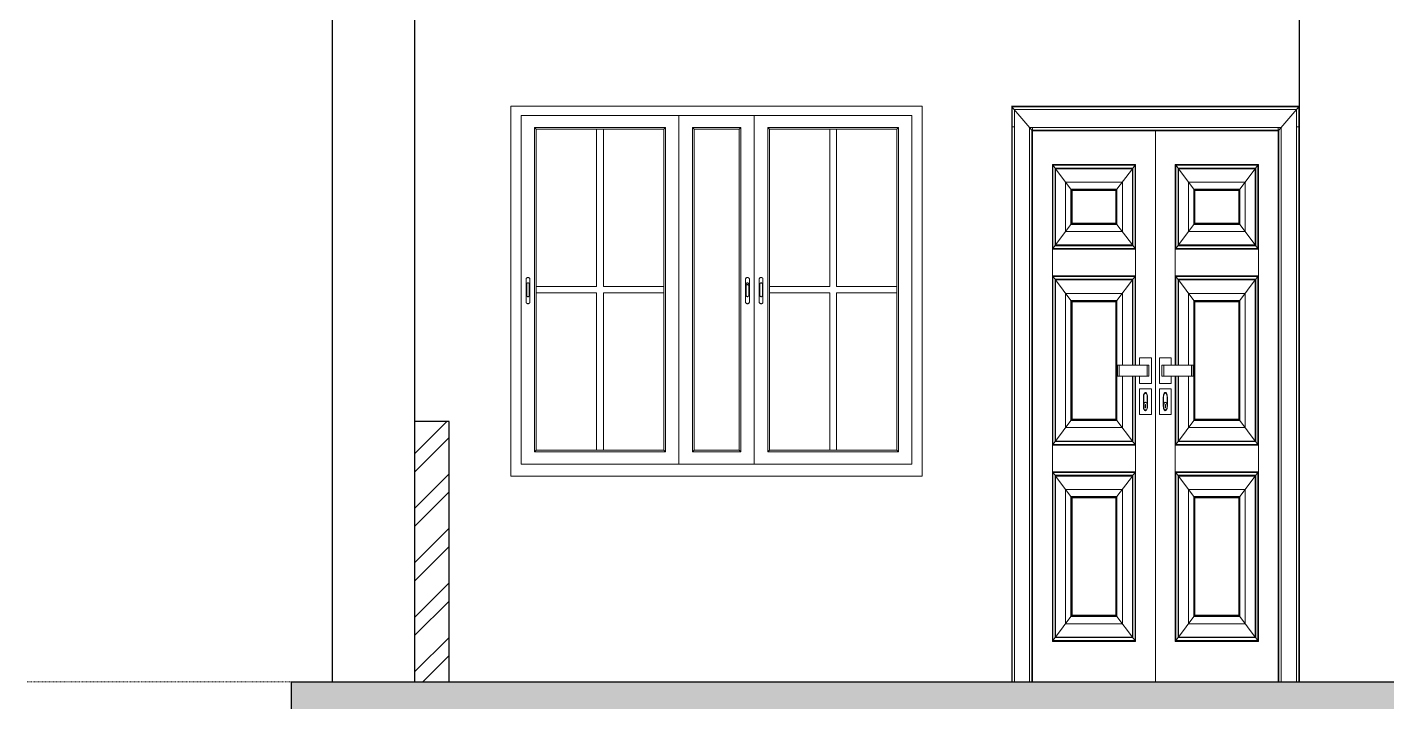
# Model space of a CAD drawing. Header units: inches. Extents: x -10117506 to -5032697, y -6529230 to -3254494.
# Drawn here: x -5063860.7 to -5063662.4, y -3264771.8 to -3264673.4 of the extents above; entities that cross this region are included whole.
import ezdxf

# ---------------------------------------------------------------- set-up
doc = ezdxf.new("R2010")
doc.units = ezdxf.units.IN
doc.header["$LTSCALE"] = 2
doc.header["$MEASUREMENT"] = 0
doc.linetypes.add('ACAD_ISO02W100', pattern=[15, 12, -3])
doc.linetypes.add('CENTER', pattern=[2, 1.25, -0.25, 0.25, -0.25])
doc.layers.get('0').update_dxf_attribs({"linetype": 'CONTINUOUS'})
for name, color, linetype, lineweight in [('Annotate-Bold.w', 187, 'CONTINUOUS', 18), ('Door-Window', 47, 'CONTINUOUS', 15), ('F-FURNITURE', 30, 'CONTINUOUS', 13), ('HATCH', 60, 'ACAD_ISO02W100', 13), ('window', 4, 'CONTINUOUS', 13)]:
    doc.layers.add(name, color=color, linetype=linetype, lineweight=lineweight)

msp = doc.modelspace()

# ---------------------------------------------------------------- hatches: boundary and pattern name
at = {"layer": 'Door-Window', "linetype": 'ByBlock'}
h = msp.add_hatch(dxfattribs=at)
h.set_pattern_fill('AR-CONC', color=256)
h.set_pattern_definition([(50, (12864.6975, -5478.8364), (7.172601826, -0.62752135), [0.75, -8.25]), (355, (12864.6975, -5478.8364), (-1.387513336, 7.521921337), [0.6, -6.6]), (100.45144446, (12865.295, -5478.889), (5.785088467, 6.89439991), [0.63740192, -7.01142112]), (46.1842, (12864.6975, -5476.836), (10.672413307, -1.655192808), [1.125, -12.375]), (96.63563549, (12865.587, -5476.974), (9.346619457, 9.741186008), [0.95610342, -10.5171376]), (351.184164, (12864.698, -5476.836), (9.34661945, 9.741186003), [0.9, -9.90000001]), (21, (12865.6975, -5477.3364), (5.969070521, -4.0261889067), [0.75, -8.25]), (326, (12865.6975, -5477.3364), (2.433153319, 7.2515004505), [0.6, -6.6]), (71.45144474, (12866.195, -5477.672), (8.402223767, 3.225311528), [0.6374019, -7.01142112]), (37.5, (12864.6975, -5478.8364), (0.1215985532, 3.3289385383), [0, -6.52, 0, -6.7, 0, -6.625]), (7.5, (12864.6975, -5478.8364), (2.6306953744, 3.9441171188), [0, -3.82, 0, -6.37, 0, -2.525]), (327.5, (12862.4675, -5478.8364), (5.3382243617, -0.2255487173), [0, -2.5, 0, -7.8, 0, -10.35]), (317.5, (12861.4675, -5478.8364), (5.8318616934, 1.0010498233), [0, -3.25, 0, -5.18, 0, -7.35])])
h.paths.add_polyline_path([(-5063804.11, -3264773.93), (-5063804.11, -3264782.93), (-5063795.11, -3264782.93), (-5063795.11, -3264773.93), (-5063675.11, -3264773.93), (-5063672.61, -3264773.93), (-5063672.61, -3264782.93), (-5063663.61, -3264782.93), (-5063663.61, -3264773.93), (-5063638.57, -3264773.93), (-5063558.57, -3264717.93), (-5063515.08, -3264717.93), (-5063515.08, -3264712.93), (-5063570.14, -3264712.93), (-5063570.14, -3264719.93), (-5063580.14, -3264719.93), (-5063580.14, -3264726.93), (-5063590.14, -3264726.93), (-5063590.14, -3264733.93), (-5063600.14, -3264733.93), (-5063600.14, -3264740.93), (-5063610.14, -3264740.93), (-5063610.14, -3264747.93), (-5063620.14, -3264747.93), (-5063620.14, -3264754.93), (-5063630.14, -3264754.93), (-5063630.14, -3264761.93), (-5063640.14, -3264761.93), (-5063640.14, -3264768.93), (-5063675.11, -3264768.93), (-5063822.11, -3264768.93), (-5063822.11, -3264773.93)])
at = {"layer": 'HATCH', "ltscale": 0.01}
h = msp.add_hatch(dxfattribs=at)
h.set_pattern_fill('ANSI32', color=256, scale=15, style=0)
h.set_pattern_definition([(45, (12864.6975, -5478.8364), (-3.977475644, 3.977475644), []), (45, (12867.349, -5478.8364), (-3.977475644, 3.977475644), [])])
h.paths.add_polyline_path([(-5063799.11, -3264730.93), (-5063804.11, -3264730.93), (-5063804.11, -3264768.93), (-5063799.11, -3264768.93)])

# ---------------------------------------------------------------- linework, layer by layer
at = {"ltscale": 0.5}
for p, q in [((-5063816.11, -3264768.93), (-5063816.11, -3264661.93)), ((-5063804.11, -3264768.93), (-5063804.11, -3264661.93)), ((-5063675.11, -3264768.93), (-5063675.11, -3264661.93)), ((-5063799.11, -3264730.93), (-5063804.11, -3264730.93)), ((-5063799.11, -3264768.93), (-5063799.11, -3264730.93)), ((-5063822.11, -3264768.93), (-5063675.11, -3264768.93)), ((-5063822.11, -3264773.93), (-5063822.11, -3264768.93)), ((-5063675.11, -3264768.93), (-5063640.14, -3264768.93))]:
    msp.add_line(p, q, dxfattribs=at)
at = {"layer": 'Annotate-Bold.w', "linetype": 'CENTER', "ltscale": 0.01}
msp.add_line((-5063860.65, -3264768.93), (-5063471.89, -3264768.93), dxfattribs=at)
at = {"layer": 'F-FURNITURE'}
for p, q in [((-5063717.11, -3264684.93), (-5063675.11, -3264684.93)), ((-5063717.04, -3264768.93), (-5063717.04, -3264685.01)), ((-5063717.04, -3264685.01), (-5063675.17, -3264685.01)), ((-5063717.04, -3264685.01), (-5063714.11, -3264688.43)), ((-5063717.02, -3264685.03), (-5063675.19, -3264685.03)), ((-5063717.02, -3264687.93), (-5063717.02, -3264685.03)), ((-5063716.68, -3264768.93), (-5063716.68, -3264685.43)), ((-5063716.68, -3264685.43), (-5063675.54, -3264685.43)), ((-5063675.17, -3264685.01), (-5063678.11, -3264688.43)), ((-5063675.54, -3264685.43), (-5063675.54, -3264768.93)), ((-5063675.19, -3264685.03), (-5063675.19, -3264768.93)), ((-5063675.17, -3264685.01), (-5063675.17, -3264768.93)), ((-5063717.02, -3264687.93), (-5063716.97, -3264687.93)), ((-5063717.02, -3264768.93), (-5063717.02, -3264687.93)), ((-5063716.93, -3264687.93), (-5063716.88, -3264687.93)), ((-5063716.83, -3264687.93), (-5063716.73, -3264687.93)), ((-5063714.45, -3264768.93), (-5063714.45, -3264688.03)), ((-5063714.45, -3264688.03), (-5063677.77, -3264688.03)), ((-5063714.11, -3264768.93), (-5063714.11, -3264688.43)), ((-5063714.11, -3264688.43), (-5063678.11, -3264688.43)), ((-5063714.02, -3264688.03), (-5063714.02, -3264688.08)), ((-5063714.02, -3264688.14), (-5063714.02, -3264688.19)), ((-5063714.02, -3264688.23), (-5063714.02, -3264688.32)), ((-5063714.02, -3264688.35), (-5063714.02, -3264688.43)), ((-5063714.02, -3264768.93), (-5063714.02, -3264688.53)), ((-5063714.02, -3264688.53), (-5063678.19, -3264688.53)), ((-5063696.11, -3264768.93), (-5063696.11, -3264688.53)), ((-5063678.19, -3264688.03), (-5063678.19, -3264688.08)), ((-5063678.19, -3264688.14), (-5063678.19, -3264688.19)), ((-5063678.19, -3264688.23), (-5063678.19, -3264688.32)), ((-5063678.19, -3264688.35), (-5063678.19, -3264688.43)), ((-5063678.19, -3264688.53), (-5063678.19, -3264768.93)), ((-5063678.11, -3264688.43), (-5063678.11, -3264768.93)), ((-5063677.77, -3264688.03), (-5063677.77, -3264768.93)), ((-5063675.54, -3264687.93), (-5063675.44, -3264687.93)), ((-5063675.39, -3264687.93), (-5063675.34, -3264687.93)), ((-5063675.29, -3264687.93), (-5063675.22, -3264687.93)), ((-5063711.13, -3264734.4), (-5063711.13, -3264693.43)), ((-5063699, -3264693.43), (-5063711.13, -3264693.43)), ((-5063711.05, -3264705.69), (-5063711.05, -3264693.53)), ((-5063711.05, -3264693.53), (-5063699.08, -3264693.53)), ((-5063711.05, -3264693.53), (-5063710.72, -3264693.97)), ((-5063699.41, -3264693.97), (-5063699.08, -3264693.53)), ((-5063699.08, -3264693.53), (-5063699.08, -3264705.69)), ((-5063699, -3264693.43), (-5063699, -3264722.71)), ((-5063693.21, -3264722.71), (-5063693.21, -3264693.43)), ((-5063681.09, -3264693.43), (-5063693.21, -3264693.43)), ((-5063693.14, -3264705.69), (-5063693.14, -3264693.53)), ((-5063693.14, -3264693.53), (-5063681.17, -3264693.53)), ((-5063693.14, -3264693.53), (-5063692.8, -3264693.97)), ((-5063681.5, -3264693.97), (-5063681.17, -3264693.53)), ((-5063681.17, -3264693.53), (-5063681.17, -3264705.69)), ((-5063681.09, -3264693.43), (-5063681.09, -3264734.4)), ((-5063710.72, -3264705.25), (-5063710.72, -3264693.97)), ((-5063710.72, -3264693.97), (-5063699.41, -3264693.97)), ((-5063710.66, -3264705.18), (-5063710.66, -3264694.05)), ((-5063710.66, -3264694.05), (-5063699.47, -3264694.05)), ((-5063708.42, -3264697.04), (-5063710.66, -3264694.05)), ((-5063699.47, -3264694.05), (-5063701.71, -3264697.04)), ((-5063699.47, -3264694.05), (-5063699.47, -3264705.18)), ((-5063699.41, -3264693.97), (-5063699.41, -3264705.25)), ((-5063699.39, -3264693.94), (-5063699.39, -3264705.28)), ((-5063692.8, -3264705.25), (-5063692.8, -3264693.97)), ((-5063692.8, -3264693.97), (-5063681.5, -3264693.97)), ((-5063692.75, -3264705.18), (-5063692.75, -3264694.05)), ((-5063692.75, -3264694.05), (-5063681.55, -3264694.05)), ((-5063690.51, -3264697.04), (-5063692.75, -3264694.05)), ((-5063681.55, -3264694.05), (-5063683.79, -3264697.04)), ((-5063681.55, -3264694.05), (-5063681.55, -3264705.18)), ((-5063681.5, -3264693.97), (-5063681.5, -3264705.25)), ((-5063681.48, -3264693.94), (-5063681.48, -3264705.28)), ((-5063700.93, -3264696.01), (-5063709.2, -3264696.01)), ((-5063709.2, -3264696.01), (-5063709.2, -3264703.22)), ((-5063701.71, -3264697.04), (-5063708.42, -3264697.04)), ((-5063708.42, -3264697.04), (-5063708.42, -3264702.19)), ((-5063708.35, -3264697.14), (-5063708.35, -3264702.09)), ((-5063701.78, -3264697.14), (-5063708.35, -3264697.14)), ((-5063708.27, -3264697.24), (-5063708.27, -3264701.98)), ((-5063701.86, -3264697.24), (-5063708.27, -3264697.24)), ((-5063701.86, -3264701.98), (-5063701.86, -3264697.24)), ((-5063701.78, -3264702.09), (-5063701.78, -3264697.14)), ((-5063701.71, -3264702.19), (-5063701.71, -3264697.04)), ((-5063700.93, -3264703.22), (-5063700.93, -3264696.01)), ((-5063683.02, -3264696.01), (-5063691.28, -3264696.01)), ((-5063691.28, -3264696.01), (-5063691.28, -3264703.22)), ((-5063683.79, -3264697.04), (-5063690.51, -3264697.04)), ((-5063690.51, -3264697.04), (-5063690.51, -3264702.19)), ((-5063690.43, -3264697.14), (-5063690.43, -3264702.09)), ((-5063683.87, -3264697.14), (-5063690.43, -3264697.14)), ((-5063690.36, -3264697.24), (-5063690.36, -3264701.98)), ((-5063683.95, -3264697.24), (-5063690.36, -3264697.24)), ((-5063683.95, -3264701.98), (-5063683.95, -3264697.24)), ((-5063683.87, -3264702.09), (-5063683.87, -3264697.14)), ((-5063683.79, -3264702.19), (-5063683.79, -3264697.04)), ((-5063683.02, -3264703.22), (-5063683.02, -3264696.01)), ((-5063710.66, -3264705.18), (-5063708.42, -3264702.19)), ((-5063709.2, -3264703.22), (-5063700.93, -3264703.22)), ((-5063708.42, -3264702.19), (-5063701.71, -3264702.19)), ((-5063708.35, -3264702.09), (-5063701.78, -3264702.09)), ((-5063708.27, -3264701.98), (-5063701.86, -3264701.98)), ((-5063701.71, -3264702.19), (-5063699.47, -3264705.18)), ((-5063692.75, -3264705.18), (-5063690.51, -3264702.19)), ((-5063691.28, -3264703.22), (-5063683.02, -3264703.22)), ((-5063690.51, -3264702.19), (-5063683.79, -3264702.19)), ((-5063690.43, -3264702.09), (-5063683.87, -3264702.09)), ((-5063690.36, -3264701.98), (-5063683.95, -3264701.98)), ((-5063683.79, -3264702.19), (-5063681.55, -3264705.18)), ((-5063711.05, -3264705.69), (-5063710.72, -3264705.25)), ((-5063699.08, -3264705.69), (-5063711.05, -3264705.69)), ((-5063699.39, -3264705.28), (-5063710.74, -3264705.28)), ((-5063699.41, -3264705.25), (-5063710.72, -3264705.25)), ((-5063699.47, -3264705.18), (-5063710.66, -3264705.18)), ((-5063699.08, -3264705.69), (-5063699.41, -3264705.25)), ((-5063693.14, -3264705.69), (-5063692.8, -3264705.25)), ((-5063681.17, -3264705.69), (-5063693.14, -3264705.69)), ((-5063681.48, -3264705.28), (-5063692.83, -3264705.28)), ((-5063681.5, -3264705.25), (-5063692.8, -3264705.25)), ((-5063681.55, -3264705.18), (-5063692.75, -3264705.18)), ((-5063681.17, -3264705.69), (-5063681.5, -3264705.25)), ((-5063699, -3264705.8), (-5063711.13, -3264705.8)), ((-5063681.09, -3264705.8), (-5063693.21, -3264705.8)), ((-5063699, -3264709.66), (-5063711.13, -3264709.66)), ((-5063681.09, -3264709.66), (-5063693.21, -3264709.66)), ((-5063711.05, -3264734.3), (-5063711.05, -3264709.77)), ((-5063711.05, -3264709.77), (-5063699.08, -3264709.77)), ((-5063711.05, -3264709.77), (-5063710.74, -3264710.18)), ((-5063710.74, -3264710.18), (-5063699.39, -3264710.18)), ((-5063710.74, -3264710.18), (-5063710.72, -3264710.2)), ((-5063710.72, -3264733.86), (-5063710.72, -3264710.2)), ((-5063710.72, -3264710.2), (-5063699.41, -3264710.2)), ((-5063708.42, -3264713.27), (-5063710.66, -3264710.28)), ((-5063710.66, -3264733.78), (-5063710.66, -3264710.28)), ((-5063710.66, -3264710.28), (-5063699.47, -3264710.28)), ((-5063699.47, -3264710.28), (-5063701.71, -3264713.27)), ((-5063699.47, -3264710.28), (-5063699.47, -3264722.71)), ((-5063699.39, -3264710.18), (-5063699.41, -3264710.2)), ((-5063699.41, -3264710.2), (-5063699.41, -3264722.71)), ((-5063699.08, -3264709.77), (-5063699.39, -3264710.18)), ((-5063699.39, -3264710.18), (-5063699.39, -3264722.71)), ((-5063699.08, -3264709.77), (-5063699.08, -3264722.71)), ((-5063693.14, -3264722.71), (-5063693.14, -3264709.77)), ((-5063693.14, -3264709.77), (-5063681.17, -3264709.77)), ((-5063693.14, -3264709.77), (-5063692.83, -3264710.18)), ((-5063692.83, -3264710.18), (-5063681.48, -3264710.18)), ((-5063692.83, -3264710.18), (-5063692.81, -3264710.2)), ((-5063692.81, -3264722.71), (-5063692.81, -3264710.2)), ((-5063692.81, -3264710.2), (-5063681.49, -3264710.2)), ((-5063690.51, -3264713.27), (-5063692.75, -3264710.28)), ((-5063692.75, -3264722.71), (-5063692.75, -3264710.28)), ((-5063692.75, -3264710.28), (-5063681.55, -3264710.28)), ((-5063681.55, -3264710.28), (-5063683.79, -3264713.27)), ((-5063681.55, -3264710.28), (-5063681.55, -3264733.78)), ((-5063681.48, -3264710.18), (-5063681.49, -3264710.2)), ((-5063681.49, -3264710.2), (-5063681.49, -3264733.86)), ((-5063681.17, -3264709.77), (-5063681.48, -3264710.18)), ((-5063681.48, -3264710.18), (-5063681.48, -3264733.89)), ((-5063681.17, -3264709.77), (-5063681.17, -3264734.3)), ((-5063709.2, -3264712.24), (-5063700.93, -3264712.24)), ((-5063709.2, -3264712.24), (-5063709.2, -3264731.82)), ((-5063708.42, -3264713.27), (-5063701.71, -3264713.27)), ((-5063708.42, -3264730.79), (-5063708.42, -3264713.27)), ((-5063701.78, -3264713.37), (-5063708.35, -3264713.37)), ((-5063708.35, -3264713.37), (-5063708.35, -3264730.69)), ((-5063701.86, -3264713.48), (-5063708.27, -3264713.48)), ((-5063708.27, -3264713.48), (-5063708.27, -3264730.59)), ((-5063701.86, -3264730.59), (-5063701.86, -3264713.48)), ((-5063701.78, -3264730.69), (-5063701.78, -3264713.37)), ((-5063701.71, -3264713.27), (-5063701.71, -3264730.79)), ((-5063700.93, -3264712.24), (-5063700.93, -3264722.71)), ((-5063691.28, -3264712.24), (-5063683.02, -3264712.24)), ((-5063691.28, -3264712.24), (-5063691.28, -3264722.71)), ((-5063690.51, -3264713.27), (-5063683.79, -3264713.27)), ((-5063690.51, -3264730.79), (-5063690.51, -3264713.27)), ((-5063683.87, -3264713.37), (-5063690.43, -3264713.37)), ((-5063690.43, -3264713.37), (-5063690.43, -3264730.69)), ((-5063683.95, -3264713.48), (-5063690.36, -3264713.48)), ((-5063690.36, -3264713.48), (-5063690.36, -3264730.59)), ((-5063683.95, -3264730.59), (-5063683.95, -3264713.48)), ((-5063683.87, -3264730.69), (-5063683.87, -3264713.37)), ((-5063683.79, -3264713.27), (-5063683.79, -3264730.79)), ((-5063683.02, -3264712.24), (-5063683.02, -3264731.82)), ((-5063701.63, -3264722.71), (-5063701.63, -3264724.31)), ((-5063701.63, -3264722.71), (-5063697.07, -3264722.71)), ((-5063701.39, -3264722.71), (-5063701.39, -3264724.31)), ((-5063698.41, -3264721.65), (-5063698.41, -3264722.71)), ((-5063696.7, -3264721.65), (-5063698.41, -3264721.65)), ((-5063697.31, -3264722.71), (-5063697.31, -3264724.31)), ((-5063697.07, -3264722.71), (-5063697.07, -3264724.31)), ((-5063696.7, -3264721.65), (-5063696.7, -3264725.37)), ((-5063693.81, -3264721.65), (-5063695.51, -3264721.65)), ((-5063695.51, -3264721.65), (-5063695.51, -3264725.37)), ((-5063695.15, -3264722.71), (-5063695.15, -3264724.31)), ((-5063690.59, -3264722.71), (-5063695.15, -3264722.71)), ((-5063694.9, -3264722.71), (-5063694.9, -3264724.31)), ((-5063693.81, -3264721.65), (-5063693.81, -3264722.71)), ((-5063690.83, -3264722.71), (-5063690.83, -3264724.31)), ((-5063690.59, -3264722.71), (-5063690.59, -3264724.31)), ((-5063701.63, -3264724.31), (-5063697.07, -3264724.31)), ((-5063700.93, -3264724.31), (-5063700.93, -3264731.82)), ((-5063699.47, -3264724.31), (-5063699.47, -3264733.78)), ((-5063699.41, -3264724.31), (-5063699.41, -3264733.86)), ((-5063699.39, -3264724.31), (-5063699.39, -3264733.89)), ((-5063699.08, -3264724.31), (-5063699.08, -3264734.3)), ((-5063699, -3264724.31), (-5063699, -3264734.4)), ((-5063698.41, -3264724.31), (-5063698.41, -3264725.37)), ((-5063698.41, -3264725.37), (-5063696.7, -3264725.37)), ((-5063695.51, -3264725.37), (-5063693.81, -3264725.37)), ((-5063690.59, -3264724.31), (-5063695.15, -3264724.31)), ((-5063693.81, -3264724.31), (-5063693.81, -3264725.37)), ((-5063693.21, -3264734.4), (-5063693.21, -3264724.31)), ((-5063693.14, -3264734.3), (-5063693.14, -3264724.31)), ((-5063692.81, -3264733.86), (-5063692.81, -3264724.31)), ((-5063692.75, -3264733.78), (-5063692.75, -3264724.31)), ((-5063691.28, -3264731.82), (-5063691.28, -3264724.31)), ((-5063698.41, -3264726.17), (-5063696.7, -3264726.17)), ((-5063698.41, -3264729.89), (-5063698.41, -3264726.17)), ((-5063697.85, -3264727.19), (-5063697.86, -3264727.36)), ((-5063697.86, -3264728.7), (-5063697.86, -3264727.36)), ((-5063697.82, -3264727.03), (-5063697.85, -3264727.19)), ((-5063697.77, -3264726.89), (-5063697.82, -3264727.03)), ((-5063697.81, -3264727.22), (-5063697.78, -3264727.08)), ((-5063697.81, -3264727.37), (-5063697.81, -3264727.22)), ((-5063697.81, -3264728.69), (-5063697.81, -3264727.37)), ((-5063697.78, -3264727.08), (-5063697.74, -3264726.97)), ((-5063697.71, -3264726.79), (-5063697.77, -3264726.89)), ((-5063697.74, -3264726.97), (-5063697.69, -3264726.88)), ((-5063697.63, -3264726.72), (-5063697.71, -3264726.79)), ((-5063697.69, -3264726.88), (-5063697.62, -3264726.82)), ((-5063697.56, -3264726.7), (-5063697.63, -3264726.72)), ((-5063697.62, -3264726.82), (-5063697.56, -3264726.8)), ((-5063697.48, -3264726.72), (-5063697.56, -3264726.7)), ((-5063697.56, -3264726.8), (-5063697.49, -3264726.82)), ((-5063697.49, -3264726.82), (-5063697.43, -3264726.88)), ((-5063697.4, -3264726.79), (-5063697.48, -3264726.72)), ((-5063697.43, -3264726.88), (-5063697.37, -3264726.97)), ((-5063697.34, -3264726.89), (-5063697.4, -3264726.79)), ((-5063697.37, -3264726.97), (-5063697.33, -3264727.08)), ((-5063697.29, -3264727.03), (-5063697.34, -3264726.89)), ((-5063697.33, -3264727.08), (-5063697.31, -3264727.22)), ((-5063697.31, -3264727.22), (-5063697.3, -3264727.37)), ((-5063697.3, -3264727.37), (-5063697.3, -3264728.69)), ((-5063697.26, -3264727.19), (-5063697.29, -3264727.03)), ((-5063697.25, -3264727.36), (-5063697.26, -3264727.19)), ((-5063697.25, -3264728.7), (-5063697.25, -3264727.36)), ((-5063696.7, -3264726.17), (-5063696.7, -3264729.89)), ((-5063695.51, -3264726.17), (-5063695.51, -3264729.89)), ((-5063693.81, -3264726.17), (-5063695.51, -3264726.17)), ((-5063694.96, -3264727.36), (-5063694.95, -3264727.19)), ((-5063694.96, -3264728.7), (-5063694.96, -3264727.36)), ((-5063694.95, -3264727.19), (-5063694.92, -3264727.03)), ((-5063694.92, -3264727.03), (-5063694.88, -3264726.89)), ((-5063694.91, -3264727.22), (-5063694.92, -3264727.37)), ((-5063694.92, -3264727.37), (-5063694.92, -3264728.69)), ((-5063694.88, -3264727.08), (-5063694.91, -3264727.22)), ((-5063694.88, -3264726.89), (-5063694.81, -3264726.79)), ((-5063694.84, -3264726.97), (-5063694.88, -3264727.08)), ((-5063694.79, -3264726.88), (-5063694.84, -3264726.97)), ((-5063694.81, -3264726.79), (-5063694.74, -3264726.72)), ((-5063694.73, -3264726.82), (-5063694.79, -3264726.88)), ((-5063694.74, -3264726.72), (-5063694.66, -3264726.7)), ((-5063694.66, -3264726.8), (-5063694.73, -3264726.82)), ((-5063694.66, -3264726.7), (-5063694.58, -3264726.72)), ((-5063694.59, -3264726.82), (-5063694.66, -3264726.8)), ((-5063694.53, -3264726.88), (-5063694.59, -3264726.82)), ((-5063694.58, -3264726.72), (-5063694.51, -3264726.79)), ((-5063694.48, -3264726.97), (-5063694.53, -3264726.88)), ((-5063694.51, -3264726.79), (-5063694.45, -3264726.89)), ((-5063694.44, -3264727.08), (-5063694.48, -3264726.97)), ((-5063694.45, -3264726.89), (-5063694.4, -3264727.03)), ((-5063694.41, -3264727.22), (-5063694.44, -3264727.08)), ((-5063694.4, -3264727.37), (-5063694.41, -3264727.22)), ((-5063694.4, -3264727.03), (-5063694.37, -3264727.19)), ((-5063694.4, -3264728.69), (-5063694.4, -3264727.37)), ((-5063694.37, -3264727.19), (-5063694.36, -3264727.36)), ((-5063694.36, -3264728.7), (-5063694.36, -3264727.36)), ((-5063693.81, -3264729.89), (-5063693.81, -3264726.17)), ((-5063697.86, -3264728.7), (-5063697.85, -3264728.87)), ((-5063697.85, -3264728.87), (-5063697.82, -3264729.03)), ((-5063697.82, -3264729.03), (-5063697.77, -3264729.17)), ((-5063697.78, -3264728.42), (-5063697.81, -3264728.56)), ((-5063697.81, -3264728.56), (-5063697.81, -3264728.69)), ((-5063697.81, -3264728.69), (-5063697.81, -3264728.7)), ((-5063697.81, -3264728.7), (-5063697.81, -3264728.84)), ((-5063697.81, -3264728.7), (-5063697.81, -3264728.7)), ((-5063697.81, -3264728.84), (-5063697.8, -3264728.85)), ((-5063697.8, -3264728.85), (-5063697.78, -3264728.98)), ((-5063697.74, -3264728.3), (-5063697.78, -3264728.42)), ((-5063697.78, -3264728.98), (-5063697.78, -3264728.98)), ((-5063697.78, -3264728.98), (-5063697.74, -3264729.09)), ((-5063697.77, -3264729.17), (-5063697.71, -3264729.27)), ((-5063697.69, -3264728.21), (-5063697.74, -3264728.3)), ((-5063697.74, -3264729.09), (-5063697.74, -3264729.1)), ((-5063697.74, -3264729.1), (-5063697.69, -3264729.18)), ((-5063697.71, -3264729.27), (-5063697.63, -3264729.34)), ((-5063697.63, -3264728.15), (-5063697.69, -3264728.21)), ((-5063697.69, -3264729.18), (-5063697.68, -3264729.19)), ((-5063697.68, -3264729.19), (-5063697.62, -3264729.24)), ((-5063697.56, -3264728.13), (-5063697.63, -3264728.15)), ((-5063697.63, -3264729.34), (-5063697.56, -3264729.36)), ((-5063697.62, -3264729.24), (-5063697.62, -3264729.24)), ((-5063697.62, -3264729.24), (-5063697.56, -3264729.26)), ((-5063697.59, -3264728.43), (-5063697.53, -3264728.43)), ((-5063697.59, -3264728.96), (-5063697.59, -3264728.43)), ((-5063697.53, -3264728.96), (-5063697.59, -3264728.96)), ((-5063697.49, -3264728.15), (-5063697.56, -3264728.13)), ((-5063697.56, -3264729.26), (-5063697.55, -3264729.26)), ((-5063697.56, -3264729.36), (-5063697.48, -3264729.34)), ((-5063697.55, -3264729.26), (-5063697.49, -3264729.24)), ((-5063697.53, -3264728.43), (-5063697.53, -3264728.96)), ((-5063697.43, -3264728.2), (-5063697.49, -3264728.15)), ((-5063697.49, -3264729.24), (-5063697.43, -3264729.18)), ((-5063697.49, -3264729.24), (-5063697.49, -3264729.24)), ((-5063697.48, -3264729.34), (-5063697.4, -3264729.27)), ((-5063697.38, -3264728.29), (-5063697.43, -3264728.2)), ((-5063697.43, -3264729.18), (-5063697.42, -3264729.18)), ((-5063697.42, -3264729.18), (-5063697.37, -3264729.09)), ((-5063697.4, -3264729.27), (-5063697.34, -3264729.17)), ((-5063697.33, -3264728.41), (-5063697.38, -3264728.29)), ((-5063697.37, -3264729.09), (-5063697.33, -3264728.98)), ((-5063697.37, -3264729.09), (-5063697.37, -3264729.09)), ((-5063697.34, -3264729.17), (-5063697.29, -3264729.03)), ((-5063697.31, -3264728.54), (-5063697.33, -3264728.41)), ((-5063697.33, -3264728.97), (-5063697.31, -3264728.84)), ((-5063697.33, -3264728.98), (-5063697.33, -3264728.97)), ((-5063697.3, -3264728.69), (-5063697.31, -3264728.54)), ((-5063697.31, -3264728.84), (-5063697.3, -3264728.69)), ((-5063697.31, -3264728.84), (-5063697.31, -3264728.84)), ((-5063697.29, -3264729.03), (-5063697.26, -3264728.87)), ((-5063697.26, -3264728.87), (-5063697.25, -3264728.7)), ((-5063694.95, -3264728.87), (-5063694.96, -3264728.7)), ((-5063694.92, -3264729.03), (-5063694.95, -3264728.87)), ((-5063694.92, -3264728.69), (-5063694.91, -3264728.54)), ((-5063694.91, -3264728.84), (-5063694.92, -3264728.69)), ((-5063694.88, -3264729.17), (-5063694.92, -3264729.03)), ((-5063694.91, -3264728.54), (-5063694.88, -3264728.41)), ((-5063694.91, -3264728.84), (-5063694.91, -3264728.84)), ((-5063694.89, -3264728.97), (-5063694.91, -3264728.84)), ((-5063694.88, -3264728.98), (-5063694.89, -3264728.97)), ((-5063694.88, -3264728.41), (-5063694.84, -3264728.29)), ((-5063694.85, -3264729.09), (-5063694.88, -3264728.98)), ((-5063694.81, -3264729.27), (-5063694.88, -3264729.17)), ((-5063694.84, -3264729.09), (-5063694.85, -3264729.09)), ((-5063694.84, -3264728.29), (-5063694.79, -3264728.2)), ((-5063694.79, -3264729.18), (-5063694.84, -3264729.09)), ((-5063694.74, -3264729.34), (-5063694.81, -3264729.27)), ((-5063694.79, -3264728.2), (-5063694.72, -3264728.15)), ((-5063694.79, -3264729.18), (-5063694.79, -3264729.18)), ((-5063694.73, -3264729.24), (-5063694.79, -3264729.18)), ((-5063694.66, -3264729.36), (-5063694.74, -3264729.34)), ((-5063694.66, -3264729.26), (-5063694.73, -3264729.24)), ((-5063694.73, -3264729.24), (-5063694.73, -3264729.24)), ((-5063694.72, -3264728.15), (-5063694.66, -3264728.13)), ((-5063694.69, -3264728.43), (-5063694.69, -3264728.96)), ((-5063694.63, -3264728.43), (-5063694.69, -3264728.43)), ((-5063694.69, -3264728.96), (-5063694.63, -3264728.96)), ((-5063694.66, -3264728.13), (-5063694.59, -3264728.15)), ((-5063694.6, -3264729.24), (-5063694.66, -3264729.26)), ((-5063694.66, -3264729.26), (-5063694.66, -3264729.26)), ((-5063694.58, -3264729.34), (-5063694.66, -3264729.36)), ((-5063694.63, -3264728.96), (-5063694.63, -3264728.43)), ((-5063694.59, -3264729.24), (-5063694.6, -3264729.24)), ((-5063694.59, -3264728.15), (-5063694.53, -3264728.21)), ((-5063694.53, -3264729.19), (-5063694.59, -3264729.24)), ((-5063694.51, -3264729.27), (-5063694.58, -3264729.34)), ((-5063694.53, -3264728.21), (-5063694.48, -3264728.3)), ((-5063694.48, -3264729.1), (-5063694.53, -3264729.18)), ((-5063694.53, -3264729.18), (-5063694.53, -3264729.19)), ((-5063694.45, -3264729.17), (-5063694.51, -3264729.27)), ((-5063694.48, -3264728.3), (-5063694.44, -3264728.42)), ((-5063694.44, -3264728.98), (-5063694.48, -3264729.09)), ((-5063694.48, -3264729.09), (-5063694.48, -3264729.1)), ((-5063694.4, -3264729.03), (-5063694.45, -3264729.17)), ((-5063694.44, -3264728.42), (-5063694.41, -3264728.56)), ((-5063694.41, -3264728.85), (-5063694.44, -3264728.98)), ((-5063694.44, -3264728.98), (-5063694.44, -3264728.98)), ((-5063694.41, -3264728.56), (-5063694.4, -3264728.69)), ((-5063694.4, -3264728.7), (-5063694.41, -3264728.84)), ((-5063694.41, -3264728.84), (-5063694.41, -3264728.85)), ((-5063694.4, -3264728.69), (-5063694.4, -3264728.7)), ((-5063694.4, -3264728.7), (-5063694.4, -3264728.7)), ((-5063694.37, -3264728.87), (-5063694.4, -3264729.03)), ((-5063694.36, -3264728.7), (-5063694.37, -3264728.87)), ((-5063710.66, -3264733.78), (-5063708.42, -3264730.79)), ((-5063701.71, -3264730.79), (-5063708.42, -3264730.79)), ((-5063708.35, -3264730.69), (-5063701.78, -3264730.69)), ((-5063708.27, -3264730.59), (-5063701.86, -3264730.59)), ((-5063701.71, -3264730.79), (-5063699.47, -3264733.78)), ((-5063696.7, -3264729.89), (-5063698.41, -3264729.89)), ((-5063695.51, -3264729.89), (-5063693.81, -3264729.89)), ((-5063692.75, -3264733.78), (-5063690.51, -3264730.79)), ((-5063683.79, -3264730.79), (-5063690.51, -3264730.79)), ((-5063690.43, -3264730.69), (-5063683.87, -3264730.69)), ((-5063690.36, -3264730.59), (-5063683.95, -3264730.59)), ((-5063683.79, -3264730.79), (-5063681.55, -3264733.78)), ((-5063700.93, -3264731.82), (-5063709.2, -3264731.82)), ((-5063683.02, -3264731.82), (-5063691.28, -3264731.82)), ((-5063711.13, -3264738.27), (-5063711.13, -3264734.4)), ((-5063699, -3264734.4), (-5063711.13, -3264734.4)), ((-5063711.05, -3264734.3), (-5063710.72, -3264733.86)), ((-5063699.08, -3264734.3), (-5063711.05, -3264734.3)), ((-5063699.41, -3264733.86), (-5063710.72, -3264733.86)), ((-5063699.47, -3264733.78), (-5063710.66, -3264733.78)), ((-5063699.39, -3264733.89), (-5063699.41, -3264733.86)), ((-5063699.08, -3264734.3), (-5063699.39, -3264733.89)), ((-5063699, -3264734.4), (-5063699, -3264738.27)), ((-5063693.21, -3264738.27), (-5063693.21, -3264734.4)), ((-5063681.09, -3264734.4), (-5063693.21, -3264734.4)), ((-5063693.14, -3264734.3), (-5063692.81, -3264733.86)), ((-5063681.17, -3264734.3), (-5063693.14, -3264734.3)), ((-5063681.49, -3264733.86), (-5063692.81, -3264733.86)), ((-5063681.55, -3264733.78), (-5063692.75, -3264733.78)), ((-5063681.48, -3264733.89), (-5063681.49, -3264733.86)), ((-5063681.17, -3264734.3), (-5063681.48, -3264733.89)), ((-5063681.09, -3264734.4), (-5063681.09, -3264738.27)), ((-5063711.13, -3264738.27), (-5063711.13, -3264763.01)), ((-5063699, -3264738.27), (-5063711.13, -3264738.27)), ((-5063711.05, -3264762.9), (-5063711.05, -3264738.37)), ((-5063711.05, -3264738.37), (-5063699.08, -3264738.37)), ((-5063711.05, -3264738.37), (-5063710.74, -3264738.78)), ((-5063710.74, -3264738.78), (-5063699.39, -3264738.78)), ((-5063710.74, -3264738.78), (-5063710.72, -3264738.81)), ((-5063710.72, -3264762.47), (-5063710.72, -3264738.81)), ((-5063710.72, -3264738.81), (-5063699.41, -3264738.81)), ((-5063708.42, -3264741.87), (-5063710.66, -3264738.89)), ((-5063710.66, -3264762.39), (-5063710.66, -3264738.89)), ((-5063710.66, -3264738.89), (-5063699.47, -3264738.89)), ((-5063699.47, -3264738.89), (-5063701.71, -3264741.87)), ((-5063699.47, -3264738.89), (-5063699.47, -3264762.39)), ((-5063699.39, -3264738.78), (-5063699.41, -3264738.81)), ((-5063699.41, -3264738.81), (-5063699.41, -3264762.47)), ((-5063699.08, -3264738.37), (-5063699.39, -3264738.78)), ((-5063699.39, -3264738.78), (-5063699.39, -3264762.49)), ((-5063699.08, -3264738.37), (-5063699.08, -3264762.9)), ((-5063699, -3264763.01), (-5063699, -3264738.27)), ((-5063693.21, -3264738.27), (-5063693.21, -3264763.01)), ((-5063681.09, -3264738.27), (-5063693.21, -3264738.27)), ((-5063693.14, -3264762.9), (-5063693.14, -3264738.37)), ((-5063693.14, -3264738.37), (-5063681.17, -3264738.37)), ((-5063693.14, -3264738.37), (-5063692.83, -3264738.78)), ((-5063692.83, -3264738.78), (-5063681.48, -3264738.78)), ((-5063692.83, -3264738.78), (-5063692.81, -3264738.81)), ((-5063692.81, -3264762.47), (-5063692.81, -3264738.81)), ((-5063692.81, -3264738.81), (-5063681.49, -3264738.81)), ((-5063690.51, -3264741.87), (-5063692.75, -3264738.89)), ((-5063692.75, -3264762.39), (-5063692.75, -3264738.89)), ((-5063692.75, -3264738.89), (-5063681.55, -3264738.89)), ((-5063681.55, -3264738.89), (-5063683.79, -3264741.87)), ((-5063681.55, -3264738.89), (-5063681.55, -3264762.39)), ((-5063681.48, -3264738.78), (-5063681.49, -3264738.81)), ((-5063681.49, -3264738.81), (-5063681.49, -3264762.47)), ((-5063681.17, -3264738.37), (-5063681.48, -3264738.78)), ((-5063681.48, -3264738.78), (-5063681.48, -3264762.49)), ((-5063681.17, -3264738.37), (-5063681.17, -3264762.9)), ((-5063681.09, -3264763.01), (-5063681.09, -3264738.27)), ((-5063709.2, -3264740.84), (-5063700.93, -3264740.84)), ((-5063709.2, -3264740.84), (-5063709.2, -3264760.43)), ((-5063700.93, -3264740.84), (-5063700.93, -3264760.43)), ((-5063691.28, -3264740.84), (-5063683.02, -3264740.84)), ((-5063691.28, -3264740.84), (-5063691.28, -3264760.43)), ((-5063683.02, -3264740.84), (-5063683.02, -3264760.43)), ((-5063708.42, -3264741.87), (-5063701.71, -3264741.87)), ((-5063708.42, -3264759.4), (-5063708.42, -3264741.87)), ((-5063701.78, -3264741.98), (-5063708.35, -3264741.98)), ((-5063708.35, -3264741.98), (-5063708.35, -3264759.29)), ((-5063701.86, -3264742.08), (-5063708.27, -3264742.08)), ((-5063708.27, -3264742.08), (-5063708.27, -3264759.19)), ((-5063701.86, -3264759.19), (-5063701.86, -3264742.08)), ((-5063701.78, -3264759.29), (-5063701.78, -3264741.98)), ((-5063701.71, -3264741.87), (-5063701.71, -3264759.4)), ((-5063690.51, -3264741.87), (-5063683.79, -3264741.87)), ((-5063690.51, -3264759.4), (-5063690.51, -3264741.87)), ((-5063683.87, -3264741.98), (-5063690.43, -3264741.98)), ((-5063690.43, -3264741.98), (-5063690.43, -3264759.29)), ((-5063683.95, -3264742.08), (-5063690.36, -3264742.08)), ((-5063690.36, -3264742.08), (-5063690.36, -3264759.19)), ((-5063683.95, -3264759.19), (-5063683.95, -3264742.08)), ((-5063683.87, -3264759.29), (-5063683.87, -3264741.98)), ((-5063683.79, -3264741.87), (-5063683.79, -3264759.4)), ((-5063708.27, -3264759.19), (-5063701.86, -3264759.19)), ((-5063690.36, -3264759.19), (-5063683.95, -3264759.19)), ((-5063710.66, -3264762.39), (-5063708.42, -3264759.4)), ((-5063700.93, -3264760.43), (-5063709.2, -3264760.43)), ((-5063701.71, -3264759.4), (-5063708.42, -3264759.4)), ((-5063708.35, -3264759.29), (-5063701.78, -3264759.29)), ((-5063701.71, -3264759.4), (-5063699.47, -3264762.39)), ((-5063692.75, -3264762.39), (-5063690.51, -3264759.4)), ((-5063683.02, -3264760.43), (-5063691.28, -3264760.43)), ((-5063683.79, -3264759.4), (-5063690.51, -3264759.4)), ((-5063690.43, -3264759.29), (-5063683.87, -3264759.29)), ((-5063683.79, -3264759.4), (-5063681.55, -3264762.39)), ((-5063699, -3264763.01), (-5063711.13, -3264763.01)), ((-5063711.05, -3264762.9), (-5063710.72, -3264762.47)), ((-5063699.08, -3264762.9), (-5063711.05, -3264762.9)), ((-5063699.41, -3264762.47), (-5063710.72, -3264762.47)), ((-5063699.47, -3264762.39), (-5063710.66, -3264762.39)), ((-5063699.39, -3264762.49), (-5063699.41, -3264762.47)), ((-5063699.08, -3264762.9), (-5063699.39, -3264762.49)), ((-5063681.09, -3264763.01), (-5063693.21, -3264763.01)), ((-5063693.14, -3264762.9), (-5063692.81, -3264762.47)), ((-5063681.17, -3264762.9), (-5063693.14, -3264762.9)), ((-5063681.49, -3264762.47), (-5063692.81, -3264762.47)), ((-5063681.55, -3264762.39), (-5063692.75, -3264762.39)), ((-5063681.48, -3264762.49), (-5063681.49, -3264762.47)), ((-5063681.17, -3264762.9), (-5063681.48, -3264762.49))]:
    msp.add_line(p, q, dxfattribs=at)
at = {"layer": 'window'}
for p, q in [((-5063790.11, -3264738.93), (-5063790.11, -3264684.93)), ((-5063730.11, -3264684.93), (-5063790.11, -3264684.93)), ((-5063730.11, -3264738.93), (-5063730.11, -3264684.93)), ((-5063788.61, -3264737.15), (-5063788.61, -3264686.27)), ((-5063731.61, -3264686.27), (-5063788.61, -3264686.27)), ((-5063765.61, -3264686.27), (-5063765.61, -3264737.15)), ((-5063754.61, -3264686.27), (-5063754.61, -3264737.15)), ((-5063731.61, -3264686.27), (-5063731.61, -3264737.15)), ((-5063786.64, -3264735.36), (-5063786.64, -3264688.06)), ((-5063786.64, -3264688.06), (-5063767.57, -3264688.06)), ((-5063786.4, -3264688.29), (-5063786.64, -3264688.06)), ((-5063786.4, -3264735.13), (-5063786.4, -3264688.29)), ((-5063767.82, -3264688.29), (-5063786.4, -3264688.29)), ((-5063777.6, -3264688.29), (-5063777.6, -3264711.26)), ((-5063776.62, -3264688.29), (-5063776.62, -3264711.26)), ((-5063767.82, -3264688.29), (-5063767.57, -3264688.06)), ((-5063767.82, -3264688.29), (-5063767.82, -3264735.13)), ((-5063767.57, -3264688.06), (-5063767.57, -3264735.36)), ((-5063756.57, -3264688.06), (-5063763.64, -3264688.06)), ((-5063763.64, -3264688.06), (-5063763.64, -3264735.36)), ((-5063763.4, -3264688.29), (-5063763.64, -3264688.06)), ((-5063763.4, -3264688.29), (-5063763.4, -3264735.13)), ((-5063763.4, -3264688.29), (-5063756.82, -3264688.29)), ((-5063756.82, -3264688.29), (-5063756.57, -3264688.06)), ((-5063756.82, -3264735.13), (-5063756.82, -3264688.29)), ((-5063756.57, -3264735.36), (-5063756.57, -3264688.06)), ((-5063752.64, -3264735.36), (-5063752.64, -3264688.06)), ((-5063752.64, -3264688.06), (-5063733.57, -3264688.06)), ((-5063752.4, -3264688.29), (-5063752.64, -3264688.06)), ((-5063752.4, -3264735.13), (-5063752.4, -3264688.29)), ((-5063733.82, -3264688.29), (-5063752.4, -3264688.29)), ((-5063743.6, -3264688.29), (-5063743.6, -3264711.26)), ((-5063742.62, -3264688.29), (-5063742.62, -3264711.26)), ((-5063733.82, -3264688.29), (-5063733.57, -3264688.06)), ((-5063733.82, -3264688.29), (-5063733.82, -3264735.13)), ((-5063733.57, -3264688.06), (-5063733.57, -3264735.36)), ((-5063787.88, -3264710.11), (-5063787.87, -3264710.08)), ((-5063787.88, -3264710.14), (-5063787.87, -3264710.08)), ((-5063787.88, -3264710.14), (-5063787.88, -3264710.11)), ((-5063787.88, -3264713.53), (-5063787.88, -3264710.14)), ((-5063787.87, -3264710.08), (-5063787.85, -3264710.04)), ((-5063787.85, -3264710.04), (-5063787.83, -3264710.01)), ((-5063787.8, -3264709.99), (-5063787.83, -3264710.01)), ((-5063787.77, -3264709.96), (-5063787.8, -3264709.99)), ((-5063787.77, -3264710.79), (-5063787.79, -3264710.82)), ((-5063787.79, -3264710.82), (-5063787.79, -3264710.84)), ((-5063787.79, -3264710.84), (-5063787.79, -3264710.86)), ((-5063787.79, -3264710.86), (-5063787.79, -3264712.57)), ((-5063787.77, -3264709.96), (-5063787.74, -3264709.95)), ((-5063787.76, -3264710.77), (-5063787.77, -3264710.79)), ((-5063787.74, -3264710.76), (-5063787.76, -3264710.77)), ((-5063787.7, -3264709.93), (-5063787.74, -3264709.95)), ((-5063787.72, -3264710.74), (-5063787.74, -3264710.76)), ((-5063787.7, -3264710.73), (-5063787.72, -3264710.74)), ((-5063787.65, -3264709.93), (-5063787.7, -3264709.93)), ((-5063787.67, -3264710.72), (-5063787.7, -3264710.73)), ((-5063787.64, -3264710.71), (-5063787.67, -3264710.72)), ((-5063787.61, -3264709.92), (-5063787.65, -3264709.93)), ((-5063787.61, -3264710.71), (-5063787.64, -3264710.71)), ((-5063787.57, -3264709.93), (-5063787.61, -3264709.92)), ((-5063787.58, -3264710.71), (-5063787.61, -3264710.71)), ((-5063787.56, -3264710.72), (-5063787.58, -3264710.71)), ((-5063787.57, -3264709.93), (-5063787.53, -3264709.93)), ((-5063787.53, -3264710.73), (-5063787.56, -3264710.72)), ((-5063787.53, -3264709.93), (-5063787.49, -3264709.95)), ((-5063787.51, -3264710.74), (-5063787.53, -3264710.73)), ((-5063787.48, -3264710.76), (-5063787.51, -3264710.74)), ((-5063787.49, -3264709.95), (-5063787.45, -3264709.96)), ((-5063787.47, -3264710.77), (-5063787.48, -3264710.76)), ((-5063787.45, -3264710.79), (-5063787.47, -3264710.77)), ((-5063787.45, -3264709.96), (-5063787.42, -3264709.99)), ((-5063787.44, -3264710.82), (-5063787.45, -3264710.79)), ((-5063787.43, -3264710.84), (-5063787.44, -3264710.82)), ((-5063787.43, -3264710.86), (-5063787.43, -3264710.84)), ((-5063787.43, -3264712.57), (-5063787.43, -3264710.86)), ((-5063787.42, -3264709.99), (-5063787.39, -3264710.01)), ((-5063787.37, -3264710.04), (-5063787.39, -3264710.01)), ((-5063787.36, -3264710.08), (-5063787.37, -3264710.04)), ((-5063787.35, -3264710.11), (-5063787.36, -3264710.08)), ((-5063787.35, -3264710.11), (-5063787.34, -3264710.14)), ((-5063787.34, -3264710.14), (-5063787.34, -3264713.53)), ((-5063786.4, -3264711.26), (-5063777.6, -3264711.26)), ((-5063776.62, -3264711.26), (-5063767.82, -3264711.26)), ((-5063755.86, -3264710.08), (-5063755.87, -3264710.11)), ((-5063755.87, -3264710.11), (-5063755.87, -3264710.14)), ((-5063755.87, -3264710.14), (-5063755.87, -3264713.53)), ((-5063755.84, -3264710.04), (-5063755.86, -3264710.08)), ((-5063755.82, -3264710.01), (-5063755.84, -3264710.04)), ((-5063755.79, -3264709.99), (-5063755.82, -3264710.01)), ((-5063755.76, -3264709.96), (-5063755.79, -3264709.99)), ((-5063755.79, -3264710.86), (-5063755.78, -3264710.84)), ((-5063755.79, -3264711.11), (-5063755.79, -3264710.86)), ((-5063755.79, -3264711.11), (-5063755.78, -3264711.09)), ((-5063755.79, -3264712.57), (-5063755.79, -3264711.11)), ((-5063755.78, -3264710.82), (-5063755.77, -3264710.79)), ((-5063755.78, -3264710.84), (-5063755.78, -3264710.82)), ((-5063755.78, -3264711.06), (-5063755.77, -3264711.04)), ((-5063755.78, -3264711.09), (-5063755.78, -3264711.06)), ((-5063755.77, -3264710.79), (-5063755.75, -3264710.77)), ((-5063755.77, -3264711.04), (-5063755.75, -3264711.02)), ((-5063755.73, -3264709.95), (-5063755.76, -3264709.96)), ((-5063755.75, -3264710.77), (-5063755.73, -3264710.76)), ((-5063755.75, -3264711.02), (-5063755.73, -3264711.01)), ((-5063755.69, -3264709.93), (-5063755.73, -3264709.95)), ((-5063755.73, -3264710.76), (-5063755.71, -3264710.74)), ((-5063755.73, -3264711.01), (-5063755.71, -3264710.99)), ((-5063755.71, -3264710.74), (-5063755.69, -3264710.73)), ((-5063755.71, -3264710.99), (-5063755.69, -3264710.98)), ((-5063755.65, -3264709.93), (-5063755.69, -3264709.93)), ((-5063755.69, -3264710.73), (-5063755.66, -3264710.72)), ((-5063755.69, -3264710.98), (-5063755.66, -3264710.97)), ((-5063755.66, -3264710.72), (-5063755.63, -3264710.71)), ((-5063755.66, -3264710.97), (-5063755.63, -3264710.96)), ((-5063755.6, -3264709.92), (-5063755.65, -3264709.93)), ((-5063755.63, -3264710.71), (-5063755.6, -3264710.71)), ((-5063755.63, -3264710.96), (-5063755.6, -3264710.96)), ((-5063755.56, -3264709.93), (-5063755.6, -3264709.92)), ((-5063755.6, -3264710.71), (-5063755.58, -3264710.71)), ((-5063755.6, -3264710.96), (-5063755.58, -3264710.96)), ((-5063755.58, -3264710.71), (-5063755.55, -3264710.72)), ((-5063755.58, -3264710.96), (-5063755.55, -3264710.97)), ((-5063755.52, -3264709.93), (-5063755.56, -3264709.93)), ((-5063755.55, -3264710.72), (-5063755.52, -3264710.73)), ((-5063755.55, -3264710.97), (-5063755.52, -3264710.98)), ((-5063755.48, -3264709.95), (-5063755.52, -3264709.93)), ((-5063755.52, -3264710.73), (-5063755.5, -3264710.74)), ((-5063755.52, -3264710.98), (-5063755.5, -3264710.99)), ((-5063755.5, -3264710.74), (-5063755.48, -3264710.76)), ((-5063755.5, -3264710.99), (-5063755.48, -3264711.01)), ((-5063755.44, -3264709.96), (-5063755.48, -3264709.95)), ((-5063755.48, -3264710.76), (-5063755.46, -3264710.77)), ((-5063755.48, -3264711.01), (-5063755.46, -3264711.02)), ((-5063755.46, -3264710.77), (-5063755.44, -3264710.79)), ((-5063755.46, -3264711.02), (-5063755.44, -3264711.04)), ((-5063755.41, -3264709.99), (-5063755.44, -3264709.96)), ((-5063755.44, -3264710.79), (-5063755.43, -3264710.82)), ((-5063755.44, -3264711.04), (-5063755.43, -3264711.06)), ((-5063755.43, -3264710.82), (-5063755.42, -3264710.84)), ((-5063755.43, -3264711.06), (-5063755.42, -3264711.09)), ((-5063755.42, -3264710.84), (-5063755.42, -3264710.86)), ((-5063755.42, -3264712.57), (-5063755.42, -3264710.86)), ((-5063755.42, -3264711.09), (-5063755.42, -3264711.11)), ((-5063755.39, -3264710.01), (-5063755.41, -3264709.99)), ((-5063755.36, -3264710.04), (-5063755.39, -3264710.01)), ((-5063755.35, -3264710.08), (-5063755.36, -3264710.04)), ((-5063755.34, -3264710.11), (-5063755.35, -3264710.08)), ((-5063755.33, -3264710.14), (-5063755.35, -3264710.08)), ((-5063755.33, -3264710.14), (-5063755.34, -3264710.11)), ((-5063755.33, -3264713.53), (-5063755.33, -3264710.14)), ((-5063753.88, -3264710.11), (-5063753.87, -3264710.08)), ((-5063753.88, -3264710.14), (-5063753.87, -3264710.08)), ((-5063753.88, -3264710.14), (-5063753.88, -3264710.11)), ((-5063753.88, -3264713.53), (-5063753.88, -3264710.14)), ((-5063753.87, -3264710.08), (-5063753.85, -3264710.04)), ((-5063753.85, -3264710.04), (-5063753.83, -3264710.01)), ((-5063753.8, -3264709.99), (-5063753.83, -3264710.01)), ((-5063753.77, -3264709.96), (-5063753.8, -3264709.99)), ((-5063753.77, -3264710.79), (-5063753.79, -3264710.82)), ((-5063753.79, -3264710.82), (-5063753.79, -3264710.84)), ((-5063753.79, -3264710.84), (-5063753.79, -3264710.86)), ((-5063753.79, -3264710.86), (-5063753.79, -3264712.57)), ((-5063753.77, -3264709.96), (-5063753.74, -3264709.95)), ((-5063753.76, -3264710.77), (-5063753.77, -3264710.79)), ((-5063753.74, -3264710.76), (-5063753.76, -3264710.77)), ((-5063753.7, -3264709.93), (-5063753.74, -3264709.95)), ((-5063753.72, -3264710.74), (-5063753.74, -3264710.76)), ((-5063753.7, -3264710.73), (-5063753.72, -3264710.74)), ((-5063753.65, -3264709.93), (-5063753.7, -3264709.93)), ((-5063753.67, -3264710.72), (-5063753.7, -3264710.73)), ((-5063753.64, -3264710.71), (-5063753.67, -3264710.72)), ((-5063753.61, -3264709.92), (-5063753.65, -3264709.93)), ((-5063753.61, -3264710.71), (-5063753.64, -3264710.71)), ((-5063753.57, -3264709.93), (-5063753.61, -3264709.92)), ((-5063753.58, -3264710.71), (-5063753.61, -3264710.71)), ((-5063753.56, -3264710.72), (-5063753.58, -3264710.71)), ((-5063753.57, -3264709.93), (-5063753.53, -3264709.93)), ((-5063753.53, -3264710.73), (-5063753.56, -3264710.72)), ((-5063753.53, -3264709.93), (-5063753.49, -3264709.95)), ((-5063753.51, -3264710.74), (-5063753.53, -3264710.73)), ((-5063753.48, -3264710.76), (-5063753.51, -3264710.74)), ((-5063753.49, -3264709.95), (-5063753.45, -3264709.96)), ((-5063753.47, -3264710.77), (-5063753.48, -3264710.76)), ((-5063753.45, -3264710.79), (-5063753.47, -3264710.77)), ((-5063753.45, -3264709.96), (-5063753.42, -3264709.99)), ((-5063753.44, -3264710.82), (-5063753.45, -3264710.79)), ((-5063753.43, -3264710.84), (-5063753.44, -3264710.82)), ((-5063753.43, -3264710.86), (-5063753.43, -3264710.84)), ((-5063753.43, -3264712.57), (-5063753.43, -3264710.86)), ((-5063753.42, -3264709.99), (-5063753.39, -3264710.01)), ((-5063753.37, -3264710.04), (-5063753.39, -3264710.01)), ((-5063753.36, -3264710.08), (-5063753.37, -3264710.04)), ((-5063753.35, -3264710.11), (-5063753.36, -3264710.08)), ((-5063753.35, -3264710.11), (-5063753.34, -3264710.14)), ((-5063753.34, -3264710.14), (-5063753.34, -3264713.53)), ((-5063752.4, -3264711.26), (-5063743.6, -3264711.26)), ((-5063742.62, -3264711.26), (-5063733.82, -3264711.26)), ((-5063787.88, -3264713.57), (-5063787.88, -3264713.53)), ((-5063787.87, -3264713.6), (-5063787.88, -3264713.57)), ((-5063787.87, -3264713.6), (-5063787.85, -3264713.64)), ((-5063787.85, -3264713.64), (-5063787.83, -3264713.66)), ((-5063787.79, -3264712.59), (-5063787.79, -3264712.57)), ((-5063787.79, -3264712.61), (-5063787.79, -3264712.59)), ((-5063787.77, -3264712.64), (-5063787.79, -3264712.61)), ((-5063787.76, -3264712.66), (-5063787.77, -3264712.64)), ((-5063787.74, -3264712.67), (-5063787.76, -3264712.66)), ((-5063787.72, -3264712.69), (-5063787.74, -3264712.67)), ((-5063787.7, -3264712.7), (-5063787.72, -3264712.69)), ((-5063787.67, -3264712.71), (-5063787.7, -3264712.7)), ((-5063787.64, -3264712.72), (-5063787.67, -3264712.71)), ((-5063787.61, -3264712.72), (-5063787.64, -3264712.72)), ((-5063787.58, -3264712.72), (-5063787.61, -3264712.72)), ((-5063787.56, -3264712.71), (-5063787.58, -3264712.72)), ((-5063787.53, -3264712.7), (-5063787.56, -3264712.71)), ((-5063787.51, -3264712.69), (-5063787.53, -3264712.7)), ((-5063787.48, -3264712.67), (-5063787.51, -3264712.69)), ((-5063787.47, -3264712.66), (-5063787.48, -3264712.67)), ((-5063787.45, -3264712.64), (-5063787.47, -3264712.66)), ((-5063787.44, -3264712.61), (-5063787.45, -3264712.64)), ((-5063787.43, -3264712.59), (-5063787.44, -3264712.61)), ((-5063787.43, -3264712.57), (-5063787.43, -3264712.59)), ((-5063787.39, -3264713.66), (-5063787.37, -3264713.64)), ((-5063787.36, -3264713.6), (-5063787.37, -3264713.64)), ((-5063787.34, -3264713.53), (-5063787.36, -3264713.6)), ((-5063787.35, -3264713.57), (-5063787.36, -3264713.6)), ((-5063787.35, -3264713.57), (-5063787.34, -3264713.53)), ((-5063786.4, -3264712.16), (-5063777.6, -3264712.16)), ((-5063777.6, -3264712.16), (-5063777.6, -3264735.13)), ((-5063776.62, -3264712.16), (-5063767.82, -3264712.16)), ((-5063776.62, -3264712.16), (-5063776.62, -3264735.13)), ((-5063755.87, -3264713.57), (-5063755.87, -3264713.53)), ((-5063755.87, -3264713.53), (-5063755.86, -3264713.6)), ((-5063755.87, -3264713.57), (-5063755.86, -3264713.6)), ((-5063755.86, -3264713.6), (-5063755.84, -3264713.64)), ((-5063755.84, -3264713.64), (-5063755.82, -3264713.66)), ((-5063755.79, -3264712.57), (-5063755.78, -3264712.59)), ((-5063755.78, -3264712.59), (-5063755.78, -3264712.61)), ((-5063755.78, -3264712.61), (-5063755.77, -3264712.64)), ((-5063755.77, -3264712.64), (-5063755.75, -3264712.66)), ((-5063755.75, -3264712.66), (-5063755.73, -3264712.67)), ((-5063755.73, -3264712.67), (-5063755.71, -3264712.69)), ((-5063755.71, -3264712.69), (-5063755.69, -3264712.7)), ((-5063755.69, -3264712.7), (-5063755.66, -3264712.71)), ((-5063755.66, -3264712.71), (-5063755.63, -3264712.72)), ((-5063755.63, -3264712.72), (-5063755.6, -3264712.72)), ((-5063755.6, -3264712.72), (-5063755.58, -3264712.72)), ((-5063755.58, -3264712.72), (-5063755.55, -3264712.71)), ((-5063755.55, -3264712.71), (-5063755.52, -3264712.7)), ((-5063755.52, -3264712.7), (-5063755.5, -3264712.69)), ((-5063755.5, -3264712.69), (-5063755.48, -3264712.67)), ((-5063755.48, -3264712.67), (-5063755.46, -3264712.66)), ((-5063755.46, -3264712.66), (-5063755.44, -3264712.64)), ((-5063755.44, -3264712.64), (-5063755.43, -3264712.61)), ((-5063755.43, -3264712.61), (-5063755.42, -3264712.59)), ((-5063755.42, -3264712.59), (-5063755.42, -3264712.57)), ((-5063755.39, -3264713.66), (-5063755.36, -3264713.64)), ((-5063755.36, -3264713.64), (-5063755.35, -3264713.6)), ((-5063755.35, -3264713.6), (-5063755.34, -3264713.57)), ((-5063755.34, -3264713.57), (-5063755.33, -3264713.53)), ((-5063753.88, -3264713.57), (-5063753.88, -3264713.53)), ((-5063753.87, -3264713.6), (-5063753.88, -3264713.57)), ((-5063753.87, -3264713.6), (-5063753.85, -3264713.64)), ((-5063753.85, -3264713.64), (-5063753.83, -3264713.66)), ((-5063753.79, -3264712.59), (-5063753.79, -3264712.57)), ((-5063753.79, -3264712.61), (-5063753.79, -3264712.59)), ((-5063753.77, -3264712.64), (-5063753.79, -3264712.61)), ((-5063753.76, -3264712.66), (-5063753.77, -3264712.64)), ((-5063753.74, -3264712.67), (-5063753.76, -3264712.66)), ((-5063753.72, -3264712.69), (-5063753.74, -3264712.67)), ((-5063753.7, -3264712.7), (-5063753.72, -3264712.69)), ((-5063753.67, -3264712.71), (-5063753.7, -3264712.7)), ((-5063753.64, -3264712.72), (-5063753.67, -3264712.71)), ((-5063753.61, -3264712.72), (-5063753.64, -3264712.72)), ((-5063753.58, -3264712.72), (-5063753.61, -3264712.72)), ((-5063753.56, -3264712.71), (-5063753.58, -3264712.72)), ((-5063753.53, -3264712.7), (-5063753.56, -3264712.71)), ((-5063753.51, -3264712.69), (-5063753.53, -3264712.7)), ((-5063753.48, -3264712.67), (-5063753.51, -3264712.69)), ((-5063753.47, -3264712.66), (-5063753.48, -3264712.67)), ((-5063753.45, -3264712.64), (-5063753.47, -3264712.66)), ((-5063753.44, -3264712.61), (-5063753.45, -3264712.64)), ((-5063753.43, -3264712.59), (-5063753.44, -3264712.61)), ((-5063753.43, -3264712.57), (-5063753.43, -3264712.59)), ((-5063753.39, -3264713.66), (-5063753.37, -3264713.64)), ((-5063753.36, -3264713.6), (-5063753.37, -3264713.64)), ((-5063753.34, -3264713.53), (-5063753.36, -3264713.6)), ((-5063753.35, -3264713.57), (-5063753.36, -3264713.6)), ((-5063753.35, -3264713.57), (-5063753.34, -3264713.53)), ((-5063752.4, -3264712.16), (-5063743.6, -3264712.16)), ((-5063743.6, -3264712.16), (-5063743.6, -3264735.13)), ((-5063742.62, -3264712.16), (-5063733.82, -3264712.16)), ((-5063742.62, -3264712.16), (-5063742.62, -3264735.13)), ((-5063787.83, -3264713.66), (-5063787.8, -3264713.69)), ((-5063787.77, -3264713.71), (-5063787.8, -3264713.69)), ((-5063787.74, -3264713.73), (-5063787.77, -3264713.71)), ((-5063787.74, -3264713.73), (-5063787.7, -3264713.74)), ((-5063787.65, -3264713.75), (-5063787.7, -3264713.74)), ((-5063787.61, -3264713.76), (-5063787.65, -3264713.75)), ((-5063787.61, -3264713.76), (-5063787.57, -3264713.75)), ((-5063787.57, -3264713.75), (-5063787.53, -3264713.74)), ((-5063787.49, -3264713.73), (-5063787.53, -3264713.74)), ((-5063787.45, -3264713.71), (-5063787.49, -3264713.73)), ((-5063787.45, -3264713.71), (-5063787.42, -3264713.69)), ((-5063787.42, -3264713.69), (-5063787.39, -3264713.66)), ((-5063755.82, -3264713.66), (-5063755.79, -3264713.69)), ((-5063755.79, -3264713.69), (-5063755.76, -3264713.71)), ((-5063755.76, -3264713.71), (-5063755.73, -3264713.73)), ((-5063755.73, -3264713.73), (-5063755.69, -3264713.74)), ((-5063755.69, -3264713.74), (-5063755.65, -3264713.75)), ((-5063755.65, -3264713.75), (-5063755.6, -3264713.76)), ((-5063755.6, -3264713.76), (-5063755.56, -3264713.75)), ((-5063755.56, -3264713.75), (-5063755.52, -3264713.74)), ((-5063755.52, -3264713.74), (-5063755.48, -3264713.73)), ((-5063755.48, -3264713.73), (-5063755.44, -3264713.71)), ((-5063755.44, -3264713.71), (-5063755.41, -3264713.69)), ((-5063755.41, -3264713.69), (-5063755.39, -3264713.66)), ((-5063753.83, -3264713.66), (-5063753.8, -3264713.69)), ((-5063753.77, -3264713.71), (-5063753.8, -3264713.69)), ((-5063753.74, -3264713.73), (-5063753.77, -3264713.71)), ((-5063753.74, -3264713.73), (-5063753.7, -3264713.74)), ((-5063753.65, -3264713.75), (-5063753.7, -3264713.74)), ((-5063753.61, -3264713.76), (-5063753.65, -3264713.75)), ((-5063753.61, -3264713.76), (-5063753.57, -3264713.75)), ((-5063753.57, -3264713.75), (-5063753.53, -3264713.74)), ((-5063753.49, -3264713.73), (-5063753.53, -3264713.74)), ((-5063753.45, -3264713.71), (-5063753.49, -3264713.73)), ((-5063753.45, -3264713.71), (-5063753.42, -3264713.69)), ((-5063753.42, -3264713.69), (-5063753.39, -3264713.66)), ((-5063786.64, -3264735.36), (-5063786.4, -3264735.13)), ((-5063767.57, -3264735.36), (-5063786.64, -3264735.36)), ((-5063767.82, -3264735.13), (-5063786.4, -3264735.13)), ((-5063767.82, -3264735.13), (-5063767.57, -3264735.36)), ((-5063763.4, -3264735.13), (-5063763.64, -3264735.36)), ((-5063763.64, -3264735.36), (-5063756.57, -3264735.36)), ((-5063763.4, -3264735.13), (-5063756.82, -3264735.13)), ((-5063756.57, -3264735.36), (-5063756.82, -3264735.13)), ((-5063752.64, -3264735.36), (-5063752.4, -3264735.13)), ((-5063733.57, -3264735.36), (-5063752.64, -3264735.36)), ((-5063733.82, -3264735.13), (-5063752.4, -3264735.13)), ((-5063733.82, -3264735.13), (-5063733.57, -3264735.36)), ((-5063788.61, -3264737.15), (-5063765.61, -3264737.15)), ((-5063754.61, -3264737.15), (-5063765.61, -3264737.15)), ((-5063754.61, -3264737.15), (-5063731.61, -3264737.15)), ((-5063730.11, -3264738.93), (-5063790.11, -3264738.93))]:
    msp.add_line(p, q, dxfattribs=at)

doc.saveas('drawing.dxf')
